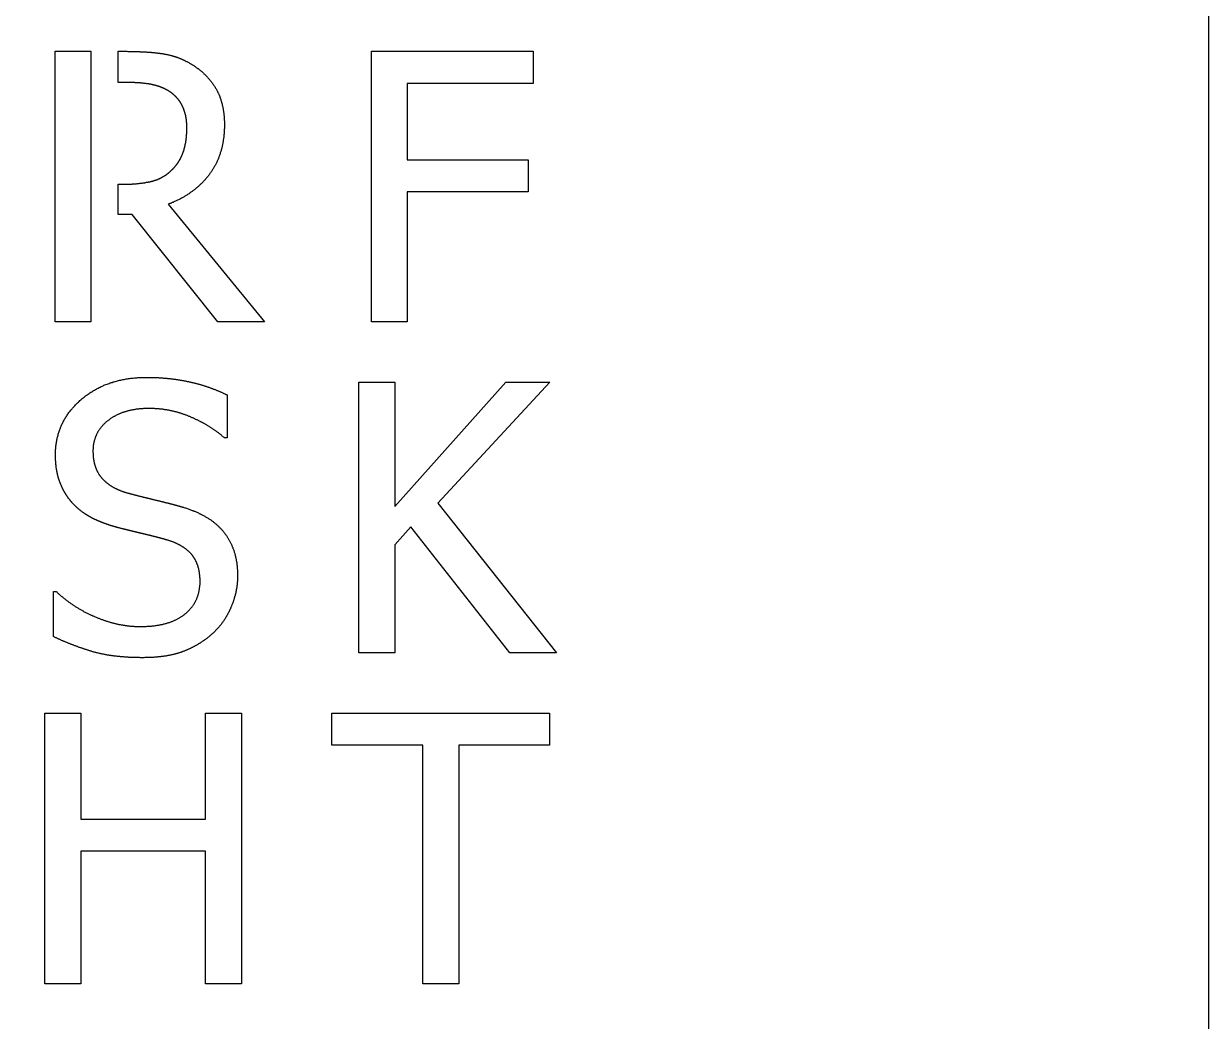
# Model space of a CAD drawing. Extents: x 63 to 563, y 268 to 768.
# Drawn here: x 431.6 to 562.8, y 407.1 to 517.7 of the extents above; entities that cross this region are included whole.
import ezdxf

# ---------------------------------------------------------------- set-up
doc = ezdxf.new("R2010")
doc.units = 0
doc.header["$LTSCALE"] = 2
doc.header["$MEASUREMENT"] = 0
doc.layers.get('0').update_dxf_attribs({"linetype": 'CONTINUOUS'})

msp = doc.modelspace()

# ---------------------------------------------------------------- linework, layer by layer
at = {"color": 1}
for points in [[(62.8, 767.92), (297.8, 767.92), (562.8, 767.92), (562.8, 517.92), (562.8, 267.92), (297.8, 267.92), (62.8, 267.92), (62.8, 517.92)], [(435.04, 514.59), (439.02, 514.59), (439.02, 484.59), (435.04, 484.59)], [(447.58, 497.64), (458.25, 484.59), (453.07, 484.59), (443.59, 496.52), (442.02, 496.52), (442.02, 499.85), (442.52, 499.85), (442.58, 499.85), (442.63, 499.85), (442.69, 499.85), (442.74, 499.85), (442.79, 499.86), (442.85, 499.86), (442.9, 499.86), (442.95, 499.86), (443.01, 499.86), (443.06, 499.86), (443.11, 499.86), (443.16, 499.86), (443.22, 499.87), (443.27, 499.87), (443.32, 499.87), (443.37, 499.87), (443.42, 499.88), (443.47, 499.88), (443.52, 499.88), (443.58, 499.88), (443.63, 499.89), (443.68, 499.89), (443.73, 499.89), (443.78, 499.9), (443.83, 499.9), (443.88, 499.9), (443.93, 499.91), (443.98, 499.91), (444.03, 499.92), (444.08, 499.92), (444.12, 499.93), (444.17, 499.93), (444.22, 499.94), (444.27, 499.94), (444.32, 499.95), (444.37, 499.95), (444.42, 499.96), (444.46, 499.96), (444.51, 499.97), (444.56, 499.97), (444.61, 499.98), (444.65, 499.99), (444.7, 499.99), (444.75, 500), (444.79, 500.01), (444.84, 500.01), (444.89, 500.02), (444.93, 500.03), (444.98, 500.03), (445.02, 500.04), (445.07, 500.05), (445.11, 500.06), (445.16, 500.07), (445.2, 500.07), (445.25, 500.08), (445.29, 500.09), (445.34, 500.1), (445.38, 500.11), (445.43, 500.12), (445.47, 500.12), (445.51, 500.13), (445.56, 500.14), (445.6, 500.15), (445.64, 500.16), (445.69, 500.17), (445.73, 500.18), (445.77, 500.19), (445.82, 500.2), (445.86, 500.21), (445.9, 500.23), (445.94, 500.24), (445.98, 500.25), (446.02, 500.26), (446.07, 500.28), (446.11, 500.29), (446.15, 500.3), (446.19, 500.32), (446.23, 500.33), (446.27, 500.34), (446.31, 500.36), (446.35, 500.37), (446.39, 500.39), (446.43, 500.4), (446.47, 500.42), (446.5, 500.44), (446.54, 500.45), (446.58, 500.47), (446.62, 500.49), (446.66, 500.51), (446.7, 500.52), (446.73, 500.54), (446.77, 500.56), (446.81, 500.58), (446.84, 500.6), (446.88, 500.62), (446.92, 500.64), (446.95, 500.66), (446.99, 500.68), (447.03, 500.7), (447.06, 500.72), (447.1, 500.74), (447.13, 500.76), (447.17, 500.78), (447.2, 500.81), (447.24, 500.83), (447.27, 500.85), (447.31, 500.88), (447.34, 500.9), (447.37, 500.92), (447.41, 500.95), (447.44, 500.97), (447.47, 501), (447.51, 501.02), (447.54, 501.05), (447.57, 501.07), (447.6, 501.1), (447.64, 501.13), (447.67, 501.15), (447.7, 501.18), (447.73, 501.21), (447.76, 501.24), (447.79, 501.26), (447.82, 501.29), (447.85, 501.32), (447.88, 501.35), (447.91, 501.38), (447.94, 501.41), (447.97, 501.44), (448, 501.46), (448.03, 501.49), (448.05, 501.51), (448.08, 501.54), (448.11, 501.57), (448.13, 501.6), (448.16, 501.62), (448.18, 501.65), (448.21, 501.68), (448.23, 501.71), (448.26, 501.73), (448.28, 501.76), (448.31, 501.79), (448.33, 501.82), (448.36, 501.85), (448.38, 501.88), (448.4, 501.91), (448.43, 501.93), (448.45, 501.96), (448.47, 501.99), (448.5, 502.02), (448.52, 502.05), (448.54, 502.08), (448.56, 502.11), (448.58, 502.14), (448.61, 502.17), (448.63, 502.2), (448.65, 502.24), (448.67, 502.27), (448.69, 502.3), (448.71, 502.33), (448.73, 502.36), (448.75, 502.39), (448.77, 502.42), (448.79, 502.46), (448.81, 502.49), (448.83, 502.52), (448.85, 502.55), (448.86, 502.59), (448.88, 502.62), (448.9, 502.65), (448.92, 502.68), (448.94, 502.72), (448.95, 502.75), (448.97, 502.79), (448.99, 502.82), (449, 502.85), (449.02, 502.89), (449.04, 502.92), (449.05, 502.96), (449.07, 502.99), (449.08, 503.03), (449.1, 503.06), (449.11, 503.1), (449.13, 503.13), (449.14, 503.17), (449.16, 503.2), (449.17, 503.24), (449.19, 503.28), (449.2, 503.31), (449.21, 503.35), (449.23, 503.38), (449.24, 503.42), (449.25, 503.46), (449.27, 503.5), (449.28, 503.53), (449.29, 503.57), (449.3, 503.61), (449.31, 503.65), (449.33, 503.68), (449.34, 503.72), (449.35, 503.76), (449.36, 503.8), (449.37, 503.84), (449.38, 503.88), (449.39, 503.92), (449.4, 503.96), (449.41, 504), (449.42, 504.04), (449.43, 504.08), (449.44, 504.12), (449.45, 504.16), (449.46, 504.2), (449.47, 504.24), (449.47, 504.28), (449.48, 504.32), (449.49, 504.36), (449.5, 504.4), (449.51, 504.44), (449.51, 504.49), (449.52, 504.53), (449.53, 504.57), (449.53, 504.61), (449.54, 504.66), (449.55, 504.7), (449.55, 504.74), (449.56, 504.79), (449.57, 504.83), (449.57, 504.87), (449.58, 504.92), (449.58, 504.96), (449.59, 505.01), (449.59, 505.05), (449.6, 505.09), (449.6, 505.14), (449.61, 505.18), (449.61, 505.23), (449.61, 505.27), (449.62, 505.32), (449.62, 505.37), (449.62, 505.41), (449.63, 505.46), (449.63, 505.5), (449.63, 505.55), (449.63, 505.6), (449.64, 505.65), (449.64, 505.69), (449.64, 505.74), (449.64, 505.79), (449.64, 505.84), (449.64, 505.88), (449.64, 505.93), (449.65, 505.98), (449.65, 506.03), (449.65, 506.08), (449.65, 506.13), (449.65, 506.17), (449.65, 506.21), (449.65, 506.25), (449.64, 506.29), (449.64, 506.33), (449.64, 506.37), (449.64, 506.41), (449.64, 506.45), (449.64, 506.49), (449.64, 506.53), (449.63, 506.57), (449.63, 506.61), (449.63, 506.65), (449.62, 506.69), (449.62, 506.73), (449.62, 506.77), (449.61, 506.81), (449.61, 506.85), (449.61, 506.88), (449.6, 506.92), (449.6, 506.96), (449.59, 507), (449.59, 507.04), (449.58, 507.07), (449.57, 507.11), (449.57, 507.15), (449.56, 507.19), (449.56, 507.22), (449.55, 507.26), (449.54, 507.3), (449.54, 507.34), (449.53, 507.37), (449.52, 507.41), (449.51, 507.44), (449.51, 507.48), (449.5, 507.52), (449.49, 507.55), (449.48, 507.59), (449.47, 507.62), (449.46, 507.66), (449.45, 507.69), (449.44, 507.73), (449.43, 507.76), (449.42, 507.8), (449.41, 507.83), (449.4, 507.87), (449.39, 507.9), (449.38, 507.94), (449.37, 507.97), (449.36, 508), (449.35, 508.04), (449.34, 508.07), (449.32, 508.11), (449.31, 508.14), (449.3, 508.17), (449.29, 508.2), (449.27, 508.24), (449.26, 508.27), (449.25, 508.3), (449.23, 508.34), (449.22, 508.37), (449.21, 508.4), (449.19, 508.43), (449.18, 508.46), (449.16, 508.49), (449.15, 508.53), (449.13, 508.56), (449.12, 508.59), (449.1, 508.62), (449.08, 508.65), (449.07, 508.68), (449.05, 508.71), (449.03, 508.74), (449.02, 508.77), (449, 508.8), (448.98, 508.83), (448.97, 508.86), (448.95, 508.89), (448.93, 508.92), (448.91, 508.95), (448.89, 508.98), (448.87, 509.01), (448.85, 509.03), (448.83, 509.06), (448.81, 509.09), (448.79, 509.12), (448.77, 509.15), (448.75, 509.17), (448.73, 509.2), (448.71, 509.23), (448.69, 509.26), (448.67, 509.28), (448.65, 509.31), (448.62, 509.34), (448.6, 509.36), (448.58, 509.39), (448.56, 509.41), (448.53, 509.44), (448.51, 509.47), (448.48, 509.49), (448.46, 509.52), (448.44, 509.54), (448.41, 509.57), (448.39, 509.59), (448.36, 509.62), (448.34, 509.64), (448.31, 509.66), (448.29, 509.69), (448.26, 509.71), (448.23, 509.74), (448.21, 509.76), (448.18, 509.78), (448.15, 509.81), (448.13, 509.83), (448.1, 509.85), (448.07, 509.87), (448.04, 509.9), (448.02, 509.92), (447.99, 509.94), (447.96, 509.96), (447.93, 509.99), (447.9, 510.01), (447.87, 510.03), (447.84, 510.05), (447.81, 510.07), (447.78, 510.09), (447.75, 510.11), (447.72, 510.13), (447.7, 510.15), (447.67, 510.16), (447.64, 510.18), (447.61, 510.2), (447.59, 510.22), (447.56, 510.23), (447.53, 510.25), (447.5, 510.26), (447.48, 510.28), (447.45, 510.3), (447.42, 510.31), (447.39, 510.33), (447.36, 510.34), (447.33, 510.36), (447.3, 510.37), (447.27, 510.39), (447.25, 510.4), (447.22, 510.42), (447.19, 510.43), (447.16, 510.45), (447.13, 510.46), (447.1, 510.47), (447.07, 510.49), (447.04, 510.5), (447.01, 510.52), (446.98, 510.53), (446.95, 510.54), (446.91, 510.56), (446.88, 510.57), (446.85, 510.58), (446.82, 510.59), (446.79, 510.61), (446.76, 510.62), (446.73, 510.63), (446.7, 510.64), (446.66, 510.65), (446.63, 510.66), (446.6, 510.68), (446.57, 510.69), (446.53, 510.7), (446.5, 510.71), (446.47, 510.72), (446.44, 510.73), (446.4, 510.74), (446.37, 510.75), (446.34, 510.76), (446.3, 510.77), (446.27, 510.78), (446.24, 510.79), (446.2, 510.8), (446.17, 510.81), (446.14, 510.82), (446.1, 510.83), (446.07, 510.84), (446.03, 510.84), (446, 510.85), (445.96, 510.86), (445.93, 510.87), (445.89, 510.88), (445.86, 510.88), (445.82, 510.89), (445.79, 510.9), (445.75, 510.91), (445.72, 510.91), (445.68, 510.92), (445.64, 510.93), (445.61, 510.93), (445.57, 510.94), (445.53, 510.95), (445.49, 510.95), (445.46, 510.96), (445.42, 510.97), (445.38, 510.97), (445.34, 510.98), (445.3, 510.98), (445.26, 510.99), (445.23, 511), (445.19, 511), (445.15, 511.01), (445.11, 511.01), (445.07, 511.02), (445.03, 511.02), (444.98, 511.03), (444.94, 511.03), (444.9, 511.04), (444.86, 511.04), (444.82, 511.05), (444.78, 511.05), (444.73, 511.06), (444.69, 511.06), (444.65, 511.06), (444.61, 511.07), (444.56, 511.07), (444.52, 511.08), (444.47, 511.08), (444.43, 511.08), (444.39, 511.09), (444.34, 511.09), (444.3, 511.09), (444.25, 511.1), (444.21, 511.1), (444.16, 511.1), (444.11, 511.1), (444.07, 511.11), (444.02, 511.11), (443.97, 511.11), (443.93, 511.11), (443.88, 511.12), (443.83, 511.12), (443.79, 511.12), (443.74, 511.12), (443.69, 511.12), (443.64, 511.12), (443.59, 511.13), (443.54, 511.13), (443.49, 511.13), (443.44, 511.13), (443.39, 511.13), (443.34, 511.13), (443.29, 511.13), (443.24, 511.13), (443.19, 511.13), (443.14, 511.13), (443.09, 511.13), (443.04, 511.13), (442.99, 511.13), (442.02, 511.13), (442.02, 514.59), (442.77, 514.59), (442.85, 514.59), (442.93, 514.59), (443.01, 514.59), (443.09, 514.58), (443.17, 514.58), (443.25, 514.58), (443.32, 514.58), (443.4, 514.58), (443.48, 514.58), (443.56, 514.58), (443.63, 514.58), (443.71, 514.58), (443.79, 514.57), (443.86, 514.57), (443.94, 514.57), (444.01, 514.57), (444.09, 514.57), (444.16, 514.56), (444.23, 514.56), (444.31, 514.56), (444.38, 514.56), (444.45, 514.55), (444.52, 514.55), (444.59, 514.55), (444.67, 514.54), (444.74, 514.54), (444.81, 514.54), (444.88, 514.53), (444.95, 514.53), (445.01, 514.52), (445.08, 514.52), (445.15, 514.52), (445.22, 514.51), (445.29, 514.51), (445.35, 514.5), (445.42, 514.5), (445.48, 514.49), (445.55, 514.49), (445.62, 514.48), (445.68, 514.48), (445.74, 514.47), (445.81, 514.46), (445.87, 514.46), (445.94, 514.45), (446, 514.45), (446.06, 514.44), (446.12, 514.43), (446.18, 514.43), (446.24, 514.42), (446.3, 514.41), (446.36, 514.41), (446.42, 514.4), (446.48, 514.39), (446.54, 514.38), (446.6, 514.38), (446.66, 514.37), (446.72, 514.36), (446.77, 514.35), (446.83, 514.34), (446.89, 514.34), (446.94, 514.33), (447, 514.32), (447.05, 514.31), (447.11, 514.3), (447.16, 514.29), (447.22, 514.28), (447.27, 514.27), (447.33, 514.26), (447.38, 514.25), (447.44, 514.24), (447.49, 514.23), (447.54, 514.22), (447.6, 514.21), (447.65, 514.19), (447.71, 514.18), (447.76, 514.17), (447.81, 514.15), (447.87, 514.14), (447.92, 514.13), (447.97, 514.11), (448.03, 514.1), (448.08, 514.08), (448.13, 514.06), (448.19, 514.05), (448.24, 514.03), (448.29, 514.02), (448.35, 514), (448.4, 513.98), (448.45, 513.96), (448.5, 513.94), (448.56, 513.93), (448.61, 513.91), (448.66, 513.89), (448.72, 513.87), (448.77, 513.85), (448.82, 513.83), (448.87, 513.81), (448.92, 513.78), (448.98, 513.76), (449.03, 513.74), (449.08, 513.72), (449.13, 513.69), (449.18, 513.67), (449.23, 513.65), (449.29, 513.62), (449.34, 513.6), (449.39, 513.58), (449.44, 513.55), (449.49, 513.53), (449.54, 513.5), (449.59, 513.47), (449.64, 513.45), (449.7, 513.42), (449.75, 513.39), (449.8, 513.37), (449.85, 513.34), (449.9, 513.31), (449.95, 513.28), (450, 513.25), (450.05, 513.22), (450.1, 513.19), (450.15, 513.16), (450.2, 513.13), (450.25, 513.1), (450.3, 513.07), (450.35, 513.04), (450.4, 513.01), (450.45, 512.97), (450.5, 512.94), (450.55, 512.91), (450.6, 512.87), (450.64, 512.84), (450.69, 512.81), (450.74, 512.77), (450.79, 512.74), (450.83, 512.7), (450.88, 512.67), (450.93, 512.63), (450.97, 512.6), (451.02, 512.56), (451.06, 512.53), (451.11, 512.49), (451.15, 512.45), (451.2, 512.42), (451.24, 512.38), (451.29, 512.34), (451.33, 512.31), (451.37, 512.27), (451.41, 512.23), (451.46, 512.19), (451.5, 512.15), (451.54, 512.11), (451.58, 512.07), (451.62, 512.03), (451.66, 511.99), (451.7, 511.95), (451.74, 511.91), (451.78, 511.87), (451.82, 511.83), (451.86, 511.79), (451.9, 511.75), (451.94, 511.71), (451.98, 511.66), (452.01, 511.62), (452.05, 511.58), (452.09, 511.54), (452.13, 511.49), (452.16, 511.45), (452.2, 511.41), (452.23, 511.36), (452.27, 511.32), (452.3, 511.27), (452.34, 511.23), (452.37, 511.18), (452.41, 511.14), (452.44, 511.09), (452.47, 511.04), (452.51, 511), (452.54, 510.95), (452.57, 510.9), (452.6, 510.86), (452.64, 510.81), (452.67, 510.76), (452.7, 510.71), (452.73, 510.66), (452.76, 510.62), (452.79, 510.57), (452.82, 510.52), (452.85, 510.47), (452.88, 510.42), (452.91, 510.37), (452.93, 510.32), (452.96, 510.27), (452.99, 510.21), (453.02, 510.16), (453.04, 510.11), (453.07, 510.06), (453.09, 510.01), (453.12, 509.95), (453.14, 509.9), (453.17, 509.84), (453.19, 509.79), (453.22, 509.74), (453.24, 509.68), (453.26, 509.63), (453.28, 509.57), (453.3, 509.51), (453.33, 509.46), (453.35, 509.4), (453.37, 509.34), (453.39, 509.28), (453.4, 509.23), (453.42, 509.17), (453.44, 509.11), (453.46, 509.05), (453.48, 508.99), (453.49, 508.93), (453.51, 508.87), (453.53, 508.81), (453.54, 508.75), (453.56, 508.69), (453.57, 508.62), (453.59, 508.56), (453.6, 508.5), (453.61, 508.44), (453.63, 508.37), (453.64, 508.31), (453.65, 508.24), (453.66, 508.18), (453.67, 508.11), (453.68, 508.05), (453.69, 507.98), (453.7, 507.92), (453.71, 507.85), (453.72, 507.78), (453.73, 507.72), (453.74, 507.65), (453.75, 507.58), (453.75, 507.51), (453.76, 507.44), (453.77, 507.38), (453.77, 507.31), (453.78, 507.24), (453.78, 507.17), (453.79, 507.09), (453.79, 507.02), (453.79, 506.95), (453.8, 506.88), (453.8, 506.81), (453.8, 506.74), (453.8, 506.66), (453.8, 506.59), (453.8, 506.52), (453.8, 506.44), (453.8, 506.34), (453.8, 506.24), (453.8, 506.13), (453.8, 506.03), (453.79, 505.93), (453.79, 505.83), (453.78, 505.73), (453.78, 505.63), (453.77, 505.53), (453.76, 505.43), (453.75, 505.34), (453.74, 505.24), (453.73, 505.14), (453.72, 505.05), (453.71, 504.95), (453.7, 504.86), (453.68, 504.76), (453.67, 504.67), (453.65, 504.57), (453.64, 504.48), (453.62, 504.39), (453.6, 504.29), (453.58, 504.2), (453.56, 504.11), (453.54, 504.02), (453.52, 503.93), (453.5, 503.84), (453.48, 503.75), (453.45, 503.66), (453.43, 503.58), (453.4, 503.49), (453.38, 503.4), (453.35, 503.32), (453.32, 503.23), (453.29, 503.15), (453.26, 503.06), (453.23, 502.98), (453.2, 502.89), (453.17, 502.81), (453.14, 502.73), (453.1, 502.64), (453.07, 502.56), (453.03, 502.48), (453, 502.4), (452.96, 502.32), (452.92, 502.24), (452.88, 502.16), (452.85, 502.08), (452.8, 502.01), (452.76, 501.93), (452.72, 501.85), (452.68, 501.78), (452.64, 501.7), (452.59, 501.62), (452.55, 501.55), (452.5, 501.48), (452.45, 501.4), (452.4, 501.33), (452.36, 501.26), (452.31, 501.18), (452.26, 501.11), (452.2, 501.04), (452.15, 500.97), (452.1, 500.9), (452.05, 500.83), (451.99, 500.76), (451.94, 500.69), (451.88, 500.63), (451.83, 500.56), (451.77, 500.49), (451.71, 500.43), (451.66, 500.36), (451.6, 500.3), (451.54, 500.23), (451.48, 500.17), (451.42, 500.1), (451.36, 500.04), (451.3, 499.98), (451.24, 499.92), (451.17, 499.86), (451.11, 499.8), (451.05, 499.74), (450.98, 499.68), (450.92, 499.62), (450.85, 499.56), (450.79, 499.5), (450.72, 499.45), (450.65, 499.39), (450.59, 499.33), (450.52, 499.28), (450.45, 499.23), (450.38, 499.17), (450.31, 499.12), (450.24, 499.06), (450.17, 499.01), (450.1, 498.96), (450.02, 498.91), (449.95, 498.86), (449.88, 498.81), (449.8, 498.76), (449.73, 498.71), (449.65, 498.66), (449.58, 498.61), (449.5, 498.57), (449.42, 498.52), (449.35, 498.47), (449.27, 498.43), (449.19, 498.38), (449.11, 498.34), (449.03, 498.3), (448.95, 498.25), (448.87, 498.21), (448.79, 498.17), (448.7, 498.13), (448.62, 498.09), (448.54, 498.05), (448.45, 498.01), (448.37, 497.97), (448.28, 497.93), (448.2, 497.89), (448.11, 497.85), (448.02, 497.82), (447.94, 497.78), (447.85, 497.74), (447.76, 497.71), (447.67, 497.68), (447.58, 497.64)], [(488.02, 511.04), (474.06, 511.04), (474.06, 502.58), (487.44, 502.58), (487.44, 499.03), (474.06, 499.03), (474.06, 484.59), (470.08, 484.59), (470.08, 514.59), (488.02, 514.59)], [(453.8, 471.74), (453.76, 471.79), (453.71, 471.83), (453.67, 471.87), (453.62, 471.91), (453.57, 471.95), (453.53, 471.99), (453.48, 472.03), (453.43, 472.07), (453.38, 472.11), (453.33, 472.15), (453.28, 472.19), (453.23, 472.23), (453.18, 472.27), (453.13, 472.31), (453.08, 472.35), (453.03, 472.38), (452.98, 472.42), (452.93, 472.46), (452.87, 472.5), (452.82, 472.54), (452.77, 472.58), (452.71, 472.61), (452.66, 472.65), (452.61, 472.69), (452.55, 472.72), (452.5, 472.76), (452.44, 472.8), (452.38, 472.84), (452.33, 472.87), (452.27, 472.91), (452.21, 472.94), (452.15, 472.98), (452.1, 473.02), (452.04, 473.05), (451.98, 473.09), (451.92, 473.12), (451.86, 473.16), (451.8, 473.19), (451.74, 473.23), (451.68, 473.26), (451.62, 473.3), (451.56, 473.33), (451.49, 473.37), (451.43, 473.4), (451.37, 473.43), (451.31, 473.47), (451.24, 473.5), (451.18, 473.53), (451.11, 473.57), (451.05, 473.6), (450.98, 473.63), (450.92, 473.67), (450.85, 473.7), (450.78, 473.73), (450.72, 473.76), (450.65, 473.79), (450.58, 473.83), (450.51, 473.86), (450.45, 473.89), (450.38, 473.92), (450.31, 473.95), (450.24, 473.98), (450.17, 474.01), (450.1, 474.04), (450.03, 474.07), (449.96, 474.1), (449.89, 474.13), (449.82, 474.16), (449.74, 474.19), (449.67, 474.22), (449.6, 474.25), (449.53, 474.27), (449.46, 474.3), (449.39, 474.32), (449.32, 474.35), (449.24, 474.37), (449.17, 474.4), (449.1, 474.42), (449.03, 474.45), (448.96, 474.47), (448.88, 474.49), (448.81, 474.51), (448.74, 474.53), (448.67, 474.56), (448.59, 474.58), (448.52, 474.6), (448.45, 474.62), (448.37, 474.63), (448.3, 474.65), (448.23, 474.67), (448.16, 474.69), (448.08, 474.71), (448.01, 474.72), (447.93, 474.74), (447.86, 474.75), (447.79, 474.77), (447.71, 474.78), (447.64, 474.8), (447.56, 474.81), (447.49, 474.83), (447.42, 474.84), (447.34, 474.85), (447.27, 474.86), (447.19, 474.87), (447.12, 474.88), (447.04, 474.9), (446.97, 474.91), (446.89, 474.91), (446.82, 474.92), (446.74, 474.93), (446.66, 474.94), (446.59, 474.95), (446.51, 474.95), (446.44, 474.96), (446.36, 474.97), (446.29, 474.97), (446.21, 474.98), (446.13, 474.98), (446.06, 474.99), (445.98, 474.99), (445.9, 474.99), (445.83, 475), (445.75, 475), (445.67, 475), (445.6, 475), (445.52, 475), (445.44, 475), (445.35, 475), (445.27, 475), (445.18, 475), (445.1, 475), (445.01, 474.99), (444.93, 474.99), (444.84, 474.99), (444.76, 474.98), (444.68, 474.98), (444.59, 474.97), (444.51, 474.96), (444.43, 474.96), (444.35, 474.95), (444.27, 474.94), (444.19, 474.93), (444.11, 474.92), (444.03, 474.91), (443.96, 474.9), (443.88, 474.89), (443.8, 474.87), (443.72, 474.86), (443.65, 474.85), (443.57, 474.83), (443.5, 474.82), (443.42, 474.8), (443.35, 474.78), (443.28, 474.77), (443.2, 474.75), (443.13, 474.73), (443.06, 474.71), (442.99, 474.69), (442.92, 474.67), (442.85, 474.65), (442.78, 474.63), (442.71, 474.61), (442.64, 474.58), (442.57, 474.56), (442.5, 474.54), (442.44, 474.51), (442.37, 474.49), (442.3, 474.46), (442.24, 474.43), (442.17, 474.41), (442.11, 474.38), (442.04, 474.35), (441.98, 474.32), (441.92, 474.29), (441.86, 474.26), (441.79, 474.23), (441.73, 474.2), (441.67, 474.16), (441.61, 474.13), (441.55, 474.1), (441.49, 474.06), (441.43, 474.03), (441.38, 473.99), (441.32, 473.95), (441.26, 473.92), (441.2, 473.88), (441.15, 473.84), (441.09, 473.8), (441.04, 473.76), (440.98, 473.72), (440.93, 473.68), (440.88, 473.64), (440.82, 473.6), (440.77, 473.56), (440.72, 473.51), (440.67, 473.47), (440.62, 473.43), (440.57, 473.38), (440.53, 473.34), (440.48, 473.29), (440.44, 473.25), (440.39, 473.2), (440.35, 473.16), (440.3, 473.11), (440.26, 473.06), (440.22, 473.02), (440.18, 472.97), (440.14, 472.92), (440.1, 472.87), (440.06, 472.83), (440.03, 472.78), (439.99, 472.73), (439.96, 472.68), (439.92, 472.63), (439.89, 472.58), (439.86, 472.53), (439.82, 472.47), (439.79, 472.42), (439.76, 472.37), (439.73, 472.32), (439.7, 472.26), (439.68, 472.21), (439.65, 472.16), (439.62, 472.1), (439.6, 472.05), (439.58, 471.99), (439.55, 471.94), (439.53, 471.88), (439.51, 471.82), (439.49, 471.77), (439.47, 471.71), (439.45, 471.65), (439.43, 471.6), (439.41, 471.54), (439.4, 471.48), (439.38, 471.42), (439.36, 471.36), (439.35, 471.3), (439.34, 471.24), (439.33, 471.18), (439.31, 471.12), (439.3, 471.06), (439.29, 470.99), (439.28, 470.93), (439.28, 470.87), (439.27, 470.81), (439.26, 470.74), (439.26, 470.68), (439.25, 470.61), (439.25, 470.55), (439.25, 470.48), (439.24, 470.42), (439.24, 470.35), (439.24, 470.29), (439.24, 470.23), (439.24, 470.17), (439.24, 470.11), (439.25, 470.05), (439.25, 469.99), (439.25, 469.93), (439.25, 469.88), (439.26, 469.82), (439.26, 469.76), (439.27, 469.71), (439.27, 469.65), (439.28, 469.6), (439.28, 469.54), (439.29, 469.49), (439.3, 469.43), (439.31, 469.38), (439.31, 469.32), (439.32, 469.27), (439.33, 469.22), (439.34, 469.17), (439.35, 469.11), (439.36, 469.06), (439.37, 469.01), (439.39, 468.96), (439.4, 468.91), (439.41, 468.86), (439.42, 468.81), (439.44, 468.76), (439.45, 468.71), (439.47, 468.66), (439.48, 468.62), (439.5, 468.57), (439.51, 468.52), (439.53, 468.47), (439.55, 468.43), (439.57, 468.38), (439.58, 468.34), (439.6, 468.29), (439.62, 468.24), (439.64, 468.2), (439.66, 468.16), (439.68, 468.11), (439.7, 468.07), (439.73, 468.03), (439.75, 467.98), (439.77, 467.94), (439.79, 467.9), (439.82, 467.86), (439.84, 467.81), (439.87, 467.77), (439.89, 467.73), (439.92, 467.69), (439.94, 467.65), (439.97, 467.61), (440, 467.57), (440.03, 467.54), (440.05, 467.5), (440.08, 467.46), (440.11, 467.42), (440.14, 467.39), (440.17, 467.35), (440.2, 467.31), (440.24, 467.28), (440.27, 467.24), (440.3, 467.21), (440.33, 467.17), (440.36, 467.14), (440.4, 467.1), (440.43, 467.07), (440.47, 467.03), (440.5, 467), (440.54, 466.97), (440.57, 466.93), (440.61, 466.9), (440.65, 466.87), (440.68, 466.84), (440.72, 466.81), (440.76, 466.77), (440.8, 466.74), (440.84, 466.71), (440.87, 466.68), (440.91, 466.65), (440.95, 466.62), (440.99, 466.59), (441.04, 466.56), (441.08, 466.54), (441.12, 466.51), (441.16, 466.48), (441.2, 466.45), (441.25, 466.42), (441.29, 466.4), (441.34, 466.37), (441.38, 466.34), (441.42, 466.32), (441.47, 466.29), (441.52, 466.26), (441.56, 466.24), (441.61, 466.21), (441.66, 466.19), (441.7, 466.16), (441.75, 466.14), (441.8, 466.12), (441.85, 466.09), (441.9, 466.07), (441.95, 466.05), (442, 466.02), (442.05, 466), (442.1, 465.98), (442.15, 465.96), (442.2, 465.94), (442.26, 465.91), (442.31, 465.89), (442.36, 465.87), (442.42, 465.85), (442.47, 465.83), (442.53, 465.81), (442.58, 465.79), (442.64, 465.77), (442.69, 465.76), (442.75, 465.74), (442.81, 465.72), (442.86, 465.7), (442.92, 465.68), (442.98, 465.67), (443.04, 465.65), (443.1, 465.63), (443.16, 465.62), (443.2, 465.61), (443.24, 465.6), (443.28, 465.59), (443.32, 465.57), (443.36, 465.56), (443.4, 465.55), (443.44, 465.54), (443.48, 465.53), (443.53, 465.52), (443.57, 465.51), (443.61, 465.5), (443.65, 465.49), (443.7, 465.47), (443.74, 465.46), (443.79, 465.45), (443.83, 465.44), (443.87, 465.43), (443.92, 465.42), (443.96, 465.41), (444.01, 465.39), (444.05, 465.38), (444.1, 465.37), (444.15, 465.36), (444.19, 465.35), (444.24, 465.33), (444.29, 465.32), (444.33, 465.31), (444.38, 465.3), (444.43, 465.29), (444.48, 465.27), (444.53, 465.26), (444.58, 465.25), (444.62, 465.24), (444.67, 465.23), (444.72, 465.21), (444.77, 465.2), (444.82, 465.19), (444.87, 465.18), (444.92, 465.16), (444.98, 465.15), (445.03, 465.14), (445.08, 465.12), (445.13, 465.11), (445.18, 465.1), (445.23, 465.09), (445.29, 465.07), (445.34, 465.06), (445.39, 465.05), (445.45, 465.03), (445.5, 465.02), (445.56, 465.01), (445.61, 464.99), (445.66, 464.98), (445.72, 464.97), (445.77, 464.96), (445.83, 464.94), (445.89, 464.93), (445.94, 464.91), (446, 464.9), (446.06, 464.89), (446.11, 464.87), (446.17, 464.86), (446.23, 464.85), (446.28, 464.83), (446.34, 464.82), (446.4, 464.81), (446.46, 464.79), (446.51, 464.78), (446.57, 464.76), (446.62, 464.75), (446.68, 464.74), (446.74, 464.72), (446.79, 464.71), (446.85, 464.7), (446.9, 464.68), (446.95, 464.67), (447.01, 464.66), (447.06, 464.64), (447.11, 464.63), (447.17, 464.62), (447.22, 464.6), (447.27, 464.59), (447.32, 464.58), (447.38, 464.56), (447.43, 464.55), (447.48, 464.54), (447.53, 464.53), (447.58, 464.51), (447.63, 464.5), (447.68, 464.49), (447.73, 464.47), (447.78, 464.46), (447.83, 464.45), (447.88, 464.44), (447.92, 464.42), (447.97, 464.41), (448.02, 464.4), (448.07, 464.39), (448.11, 464.37), (448.16, 464.36), (448.21, 464.35), (448.25, 464.34), (448.3, 464.32), (448.34, 464.31), (448.39, 464.3), (448.43, 464.29), (448.48, 464.27), (448.52, 464.26), (448.57, 464.25), (448.61, 464.24), (448.65, 464.23), (448.7, 464.21), (448.74, 464.2), (448.78, 464.19), (448.83, 464.18), (448.87, 464.17), (448.91, 464.15), (448.95, 464.14), (448.99, 464.13), (449.03, 464.12), (449.07, 464.11), (449.11, 464.1), (449.15, 464.08), (449.19, 464.07), (449.23, 464.06), (449.27, 464.05), (449.31, 464.04), (449.4, 464.01), (449.5, 463.98), (449.59, 463.95), (449.69, 463.91), (449.78, 463.88), (449.88, 463.85), (449.97, 463.82), (450.06, 463.78), (450.15, 463.75), (450.24, 463.71), (450.33, 463.68), (450.41, 463.64), (450.5, 463.61), (450.59, 463.57), (450.67, 463.54), (450.76, 463.5), (450.84, 463.46), (450.92, 463.42), (451.01, 463.38), (451.09, 463.34), (451.17, 463.31), (451.25, 463.27), (451.33, 463.22), (451.4, 463.18), (451.48, 463.14), (451.56, 463.1), (451.63, 463.06), (451.71, 463.01), (451.78, 462.97), (451.86, 462.93), (451.93, 462.88), (452, 462.84), (452.07, 462.79), (452.14, 462.75), (452.21, 462.7), (452.28, 462.65), (452.34, 462.61), (452.41, 462.56), (452.48, 462.51), (452.54, 462.46), (452.6, 462.41), (452.67, 462.36), (452.73, 462.31), (452.79, 462.26), (452.85, 462.21), (452.91, 462.16), (452.97, 462.11), (453.03, 462.06), (453.09, 462), (453.14, 461.95), (453.2, 461.89), (453.25, 461.84), (453.31, 461.79), (453.36, 461.73), (453.42, 461.67), (453.47, 461.62), (453.52, 461.56), (453.57, 461.5), (453.62, 461.45), (453.67, 461.39), (453.71, 461.33), (453.76, 461.27), (453.81, 461.21), (453.85, 461.15), (453.9, 461.09), (453.94, 461.03), (453.98, 460.97), (454.02, 460.91), (454.07, 460.84), (454.11, 460.78), (454.15, 460.72), (454.19, 460.65), (454.23, 460.59), (454.26, 460.53), (454.3, 460.46), (454.34, 460.4), (454.37, 460.33), (454.41, 460.26), (454.44, 460.2), (454.48, 460.13), (454.51, 460.06), (454.54, 459.99), (454.57, 459.93), (454.61, 459.86), (454.64, 459.79), (454.67, 459.72), (454.69, 459.65), (454.72, 459.58), (454.75, 459.5), (454.78, 459.43), (454.8, 459.36), (454.83, 459.29), (454.85, 459.22), (454.88, 459.14), (454.9, 459.07), (454.92, 458.99), (454.94, 458.92), (454.96, 458.85), (454.98, 458.77), (455, 458.69), (455.02, 458.62), (455.04, 458.54), (455.06, 458.46), (455.07, 458.39), (455.09, 458.31), (455.11, 458.23), (455.12, 458.15), (455.13, 458.07), (455.15, 457.99), (455.16, 457.91), (455.17, 457.83), (455.18, 457.75), (455.19, 457.67), (455.2, 457.58), (455.21, 457.5), (455.22, 457.42), (455.23, 457.34), (455.23, 457.25), (455.24, 457.17), (455.25, 457.08), (455.25, 457), (455.25, 456.91), (455.26, 456.83), (455.26, 456.74), (455.26, 456.65), (455.26, 456.56), (455.26, 456.48), (455.26, 456.42), (455.26, 456.36), (455.26, 456.31), (455.26, 456.25), (455.26, 456.2), (455.26, 456.14), (455.25, 456.09), (455.25, 456.03), (455.25, 455.97), (455.25, 455.92), (455.24, 455.86), (455.24, 455.81), (455.23, 455.75), (455.23, 455.7), (455.22, 455.64), (455.22, 455.59), (455.21, 455.53), (455.21, 455.48), (455.2, 455.42), (455.19, 455.37), (455.18, 455.31), (455.18, 455.26), (455.17, 455.2), (455.16, 455.15), (455.15, 455.09), (455.14, 455.04), (455.13, 454.98), (455.12, 454.93), (455.11, 454.87), (455.1, 454.82), (455.09, 454.76), (455.08, 454.71), (455.07, 454.65), (455.06, 454.6), (455.05, 454.54), (455.03, 454.49), (455.02, 454.43), (455.01, 454.38), (454.99, 454.32), (454.98, 454.27), (454.96, 454.22), (454.95, 454.16), (454.93, 454.11), (454.92, 454.05), (454.9, 454), (454.89, 453.94), (454.87, 453.89), (454.85, 453.84), (454.84, 453.78), (454.82, 453.73), (454.8, 453.67), (454.78, 453.62), (454.76, 453.56), (454.74, 453.51), (454.72, 453.46), (454.71, 453.4), (454.69, 453.35), (454.66, 453.3), (454.64, 453.24), (454.62, 453.19), (454.6, 453.13), (454.58, 453.08), (454.56, 453.03), (454.53, 452.97), (454.51, 452.92), (454.49, 452.87), (454.47, 452.81), (454.44, 452.76), (454.42, 452.71), (454.39, 452.66), (454.37, 452.61), (454.34, 452.55), (454.32, 452.5), (454.29, 452.45), (454.27, 452.4), (454.24, 452.35), (454.22, 452.3), (454.19, 452.25), (454.16, 452.2), (454.13, 452.15), (454.11, 452.1), (454.08, 452.05), (454.05, 452), (454.02, 451.95), (453.99, 451.91), (453.97, 451.86), (453.94, 451.81), (453.91, 451.76), (453.88, 451.72), (453.85, 451.67), (453.82, 451.62), (453.79, 451.58), (453.76, 451.53), (453.73, 451.48), (453.69, 451.44), (453.66, 451.39), (453.63, 451.35), (453.6, 451.3), (453.57, 451.26), (453.53, 451.21), (453.5, 451.17), (453.47, 451.12), (453.43, 451.08), (453.4, 451.04), (453.36, 450.99), (453.33, 450.95), (453.3, 450.91), (453.26, 450.87), (453.22, 450.82), (453.19, 450.78), (453.15, 450.74), (453.12, 450.7), (453.08, 450.66), (453.04, 450.62), (453.01, 450.58), (452.97, 450.54), (452.93, 450.49), (452.89, 450.45), (452.86, 450.42), (452.82, 450.38), (452.78, 450.34), (452.74, 450.3), (452.7, 450.26), (452.66, 450.22), (452.62, 450.18), (452.58, 450.14), (452.54, 450.11), (452.49, 450.07), (452.45, 450.02), (452.4, 449.98), (452.36, 449.94), (452.31, 449.9), (452.27, 449.86), (452.22, 449.82), (452.17, 449.79), (452.13, 449.75), (452.08, 449.71), (452.03, 449.67), (451.98, 449.63), (451.94, 449.59), (451.89, 449.56), (451.84, 449.52), (451.79, 449.48), (451.74, 449.45), (451.7, 449.41), (451.65, 449.38), (451.6, 449.34), (451.55, 449.31), (451.5, 449.27), (451.45, 449.24), (451.4, 449.2), (451.35, 449.17), (451.3, 449.13), (451.25, 449.1), (451.2, 449.07), (451.15, 449.03), (451.1, 449), (451.05, 448.97), (451, 448.94), (450.94, 448.91), (450.89, 448.88), (450.84, 448.84), (450.79, 448.81), (450.74, 448.78), (450.68, 448.75), (450.63, 448.72), (450.58, 448.69), (450.53, 448.67), (450.47, 448.64), (450.42, 448.61), (450.37, 448.58), (450.31, 448.55), (450.26, 448.52), (450.2, 448.5), (450.15, 448.47), (450.09, 448.44), (450.04, 448.42), (449.99, 448.39), (449.93, 448.36), (449.87, 448.34), (449.82, 448.31), (449.76, 448.29), (449.71, 448.26), (449.65, 448.24), (449.6, 448.22), (449.54, 448.19), (449.48, 448.17), (449.43, 448.15), (449.37, 448.12), (449.31, 448.1), (449.25, 448.08), (449.2, 448.06), (449.14, 448.03), (449.08, 448.01), (449.02, 447.99), (448.96, 447.97), (448.9, 447.95), (448.84, 447.93), (448.78, 447.91), (448.72, 447.89), (448.65, 447.88), (448.59, 447.86), (448.53, 447.84), (448.47, 447.82), (448.4, 447.8), (448.34, 447.79), (448.27, 447.77), (448.21, 447.75), (448.14, 447.74), (448.08, 447.72), (448.01, 447.71), (447.94, 447.69), (447.87, 447.68), (447.81, 447.66), (447.74, 447.65), (447.67, 447.64), (447.6, 447.62), (447.53, 447.61), (447.46, 447.6), (447.39, 447.59), (447.32, 447.57), (447.25, 447.56), (447.17, 447.55), (447.1, 447.54), (447.03, 447.53), (446.96, 447.52), (446.88, 447.51), (446.81, 447.5), (446.73, 447.49), (446.66, 447.48), (446.58, 447.48), (446.5, 447.47), (446.43, 447.46), (446.35, 447.45), (446.27, 447.45), (446.2, 447.44), (446.12, 447.43), (446.04, 447.43), (445.96, 447.42), (445.88, 447.42), (445.8, 447.41), (445.72, 447.41), (445.64, 447.41), (445.55, 447.4), (445.47, 447.4), (445.39, 447.4), (445.31, 447.39), (445.22, 447.39), (445.14, 447.39), (445.05, 447.39), (444.97, 447.39), (444.88, 447.38), (444.8, 447.38), (444.71, 447.38), (444.61, 447.38), (444.51, 447.38), (444.41, 447.39), (444.31, 447.39), (444.2, 447.39), (444.1, 447.39), (444.01, 447.39), (443.91, 447.4), (443.81, 447.4), (443.71, 447.4), (443.61, 447.4), (443.52, 447.41), (443.42, 447.41), (443.32, 447.42), (443.23, 447.42), (443.13, 447.43), (443.04, 447.43), (442.94, 447.44), (442.85, 447.45), (442.76, 447.45), (442.66, 447.46), (442.57, 447.47), (442.48, 447.47), (442.39, 447.48), (442.3, 447.49), (442.21, 447.5), (442.12, 447.51), (442.03, 447.52), (441.94, 447.53), (441.85, 447.54), (441.76, 447.55), (441.68, 447.56), (441.59, 447.57), (441.5, 447.58), (441.42, 447.59), (441.33, 447.6), (441.25, 447.62), (441.16, 447.63), (441.08, 447.64), (440.99, 447.65), (440.91, 447.67), (440.83, 447.68), (440.75, 447.7), (440.66, 447.71), (440.58, 447.73), (440.5, 447.74), (440.42, 447.76), (440.34, 447.77), (440.26, 447.79), (440.18, 447.81), (440.11, 447.82), (440.03, 447.84), (439.95, 447.86), (439.87, 447.88), (439.8, 447.89), (439.72, 447.91), (439.65, 447.93), (439.57, 447.95), (439.5, 447.97), (439.42, 447.99), (439.35, 448.01), (439.28, 448.03), (439.21, 448.05), (439.13, 448.08), (439.06, 448.1), (438.99, 448.12), (438.92, 448.14), (438.85, 448.16), (438.78, 448.19), (438.7, 448.21), (438.63, 448.23), (438.56, 448.25), (438.49, 448.28), (438.42, 448.3), (438.35, 448.32), (438.28, 448.34), (438.21, 448.37), (438.14, 448.39), (438.07, 448.41), (438, 448.44), (437.93, 448.46), (437.86, 448.49), (437.79, 448.51), (437.72, 448.53), (437.65, 448.56), (437.58, 448.58), (437.51, 448.61), (437.45, 448.63), (437.38, 448.66), (437.31, 448.68), (437.24, 448.71), (437.17, 448.73), (437.1, 448.76), (437.04, 448.79), (436.97, 448.81), (436.9, 448.84), (436.83, 448.86), (436.76, 448.89), (436.7, 448.92), (436.63, 448.94), (436.56, 448.97), (436.5, 449), (436.43, 449.02), (436.36, 449.05), (436.3, 449.08), (436.23, 449.11), (436.16, 449.13), (436.1, 449.16), (436.03, 449.19), (435.97, 449.22), (435.9, 449.25), (435.83, 449.27), (435.77, 449.3), (435.7, 449.33), (435.64, 449.36), (435.57, 449.39), (435.51, 449.42), (435.44, 449.45), (435.38, 449.48), (435.31, 449.51), (435.25, 449.54), (435.19, 449.57), (435.12, 449.6), (435.06, 449.63), (434.99, 449.66), (434.93, 449.69), (434.87, 449.72), (434.87, 454.73), (435.16, 454.73), (435.22, 454.67), (435.28, 454.61), (435.34, 454.55), (435.41, 454.5), (435.47, 454.44), (435.53, 454.38), (435.6, 454.33), (435.66, 454.27), (435.73, 454.22), (435.79, 454.16), (435.86, 454.11), (435.92, 454.06), (435.99, 454), (436.05, 453.95), (436.12, 453.9), (436.18, 453.85), (436.25, 453.8), (436.32, 453.75), (436.38, 453.69), (436.45, 453.64), (436.52, 453.59), (436.58, 453.55), (436.65, 453.5), (436.72, 453.45), (436.79, 453.4), (436.86, 453.35), (436.93, 453.3), (437, 453.26), (437.07, 453.21), (437.13, 453.16), (437.2, 453.12), (437.28, 453.07), (437.35, 453.03), (437.42, 452.98), (437.49, 452.94), (437.56, 452.9), (437.63, 452.85), (437.7, 452.81), (437.77, 452.77), (437.85, 452.73), (437.92, 452.68), (437.99, 452.64), (438.06, 452.6), (438.14, 452.56), (438.21, 452.52), (438.28, 452.48), (438.36, 452.44), (438.43, 452.41), (438.51, 452.37), (438.58, 452.33), (438.66, 452.29), (438.73, 452.25), (438.81, 452.22), (438.88, 452.18), (438.96, 452.15), (439.04, 452.11), (439.11, 452.08), (439.19, 452.04), (439.27, 452.01), (439.35, 451.97), (439.42, 451.94), (439.5, 451.91), (439.58, 451.87), (439.66, 451.84), (439.74, 451.81), (439.81, 451.78), (439.89, 451.75), (439.97, 451.72), (440.05, 451.69), (440.13, 451.66), (440.2, 451.63), (440.28, 451.6), (440.36, 451.57), (440.44, 451.55), (440.52, 451.52), (440.59, 451.5), (440.67, 451.47), (440.75, 451.44), (440.82, 451.42), (440.9, 451.4), (440.98, 451.37), (441.06, 451.35), (441.13, 451.33), (441.21, 451.3), (441.29, 451.28), (441.36, 451.26), (441.44, 451.24), (441.51, 451.22), (441.59, 451.2), (441.67, 451.18), (441.74, 451.16), (441.82, 451.15), (441.89, 451.13), (441.97, 451.11), (442.05, 451.1), (442.12, 451.08), (442.2, 451.06), (442.27, 451.05), (442.35, 451.03), (442.42, 451.02), (442.5, 451.01), (442.57, 450.99), (442.65, 450.98), (442.72, 450.97), (442.8, 450.96), (442.87, 450.95), (442.95, 450.94), (443.02, 450.93), (443.1, 450.92), (443.17, 450.91), (443.24, 450.9), (443.32, 450.89), (443.39, 450.89), (443.47, 450.88), (443.54, 450.87), (443.61, 450.87), (443.69, 450.86), (443.76, 450.86), (443.84, 450.85), (443.91, 450.85), (443.98, 450.85), (444.06, 450.84), (444.13, 450.84), (444.2, 450.84), (444.27, 450.84), (444.35, 450.84), (444.42, 450.84), (444.52, 450.84), (444.63, 450.84), (444.73, 450.84), (444.83, 450.84), (444.93, 450.84), (445.03, 450.85), (445.13, 450.85), (445.23, 450.86), (445.32, 450.86), (445.42, 450.87), (445.52, 450.88), (445.61, 450.89), (445.71, 450.89), (445.8, 450.9), (445.89, 450.91), (445.98, 450.92), (446.07, 450.93), (446.16, 450.95), (446.25, 450.96), (446.34, 450.97), (446.43, 450.99), (446.52, 451), (446.6, 451.02), (446.69, 451.03), (446.77, 451.05), (446.86, 451.07), (446.94, 451.08), (447.02, 451.1), (447.1, 451.12), (447.18, 451.14), (447.26, 451.16), (447.34, 451.19), (447.42, 451.21), (447.5, 451.23), (447.57, 451.25), (447.65, 451.28), (447.72, 451.3), (447.8, 451.33), (447.87, 451.35), (447.94, 451.38), (448.02, 451.41), (448.09, 451.44), (448.16, 451.47), (448.23, 451.5), (448.29, 451.53), (448.36, 451.56), (448.43, 451.59), (448.49, 451.62), (448.56, 451.65), (448.62, 451.69), (448.69, 451.72), (448.75, 451.76), (448.81, 451.79), (448.87, 451.83), (448.93, 451.87), (448.99, 451.9), (449.05, 451.94), (449.11, 451.98), (449.17, 452.02), (449.22, 452.06), (449.28, 452.1), (449.34, 452.15), (449.39, 452.19), (449.44, 452.23), (449.5, 452.28), (449.55, 452.32), (449.6, 452.36), (449.65, 452.41), (449.7, 452.45), (449.74, 452.5), (449.79, 452.55), (449.84, 452.59), (449.88, 452.64), (449.93, 452.69), (449.97, 452.74), (450.02, 452.79), (450.06, 452.83), (450.1, 452.88), (450.14, 452.93), (450.18, 452.98), (450.22, 453.03), (450.26, 453.09), (450.29, 453.14), (450.33, 453.19), (450.37, 453.24), (450.4, 453.29), (450.44, 453.35), (450.47, 453.4), (450.5, 453.46), (450.53, 453.51), (450.56, 453.57), (450.59, 453.62), (450.62, 453.68), (450.65, 453.73), (450.68, 453.79), (450.7, 453.85), (450.73, 453.91), (450.75, 453.96), (450.78, 454.02), (450.8, 454.08), (450.82, 454.14), (450.84, 454.2), (450.86, 454.26), (450.88, 454.32), (450.9, 454.38), (450.92, 454.45), (450.94, 454.51), (450.95, 454.57), (450.97, 454.63), (450.98, 454.7), (451, 454.76), (451.01, 454.83), (451.02, 454.89), (451.03, 454.96), (451.05, 455.02), (451.06, 455.09), (451.06, 455.15), (451.07, 455.22), (451.08, 455.29), (451.09, 455.36), (451.09, 455.43), (451.1, 455.49), (451.1, 455.56), (451.1, 455.63), (451.1, 455.7), (451.11, 455.77), (451.11, 455.84), (451.11, 455.9), (451.1, 455.96), (451.1, 456.01), (451.1, 456.07), (451.1, 456.12), (451.1, 456.18), (451.09, 456.23), (451.09, 456.29), (451.09, 456.34), (451.08, 456.39), (451.08, 456.45), (451.07, 456.5), (451.07, 456.55), (451.06, 456.6), (451.06, 456.66), (451.05, 456.71), (451.04, 456.76), (451.03, 456.81), (451.03, 456.86), (451.02, 456.91), (451.01, 456.96), (451, 457.01), (450.99, 457.06), (450.98, 457.11), (450.97, 457.16), (450.96, 457.2), (450.95, 457.25), (450.93, 457.3), (450.92, 457.35), (450.91, 457.39), (450.89, 457.44), (450.88, 457.48), (450.87, 457.53), (450.85, 457.58), (450.84, 457.62), (450.82, 457.67), (450.8, 457.71), (450.79, 457.75), (450.77, 457.8), (450.75, 457.84), (450.74, 457.88), (450.72, 457.93), (450.7, 457.97), (450.68, 458.01), (450.66, 458.05), (450.64, 458.09), (450.62, 458.13), (450.6, 458.18), (450.58, 458.22), (450.56, 458.26), (450.53, 458.3), (450.51, 458.33), (450.49, 458.37), (450.46, 458.41), (450.44, 458.45), (450.42, 458.49), (450.39, 458.53), (450.37, 458.56), (450.34, 458.6), (450.31, 458.64), (450.29, 458.67), (450.26, 458.71), (450.23, 458.74), (450.2, 458.78), (450.18, 458.81), (450.15, 458.85), (450.12, 458.88), (450.09, 458.92), (450.06, 458.95), (450.03, 458.98), (449.99, 459.02), (449.96, 459.05), (449.93, 459.08), (449.9, 459.12), (449.86, 459.15), (449.83, 459.18), (449.79, 459.21), (449.76, 459.24), (449.72, 459.27), (449.69, 459.31), (449.65, 459.34), (449.61, 459.37), (449.58, 459.4), (449.54, 459.43), (449.5, 459.46), (449.46, 459.48), (449.42, 459.51), (449.38, 459.54), (449.34, 459.57), (449.3, 459.6), (449.26, 459.63), (449.21, 459.65), (449.17, 459.68), (449.13, 459.71), (449.08, 459.73), (449.04, 459.76), (448.99, 459.79), (448.95, 459.81), (448.9, 459.84), (448.86, 459.86), (448.81, 459.89), (448.76, 459.91), (448.71, 459.94), (448.67, 459.96), (448.62, 459.98), (448.57, 460.01), (448.52, 460.03), (448.47, 460.05), (448.42, 460.08), (448.36, 460.1), (448.31, 460.12), (448.26, 460.14), (448.21, 460.17), (448.15, 460.19), (448.1, 460.21), (448.04, 460.23), (447.99, 460.25), (447.93, 460.27), (447.88, 460.29), (447.82, 460.31), (447.76, 460.33), (447.71, 460.35), (447.65, 460.37), (447.59, 460.39), (447.53, 460.4), (447.47, 460.42), (447.41, 460.44), (447.37, 460.45), (447.32, 460.46), (447.28, 460.48), (447.24, 460.49), (447.19, 460.5), (447.15, 460.51), (447.11, 460.52), (447.06, 460.54), (447.02, 460.55), (446.98, 460.56), (446.94, 460.57), (446.89, 460.58), (446.85, 460.59), (446.81, 460.6), (446.77, 460.62), (446.73, 460.63), (446.69, 460.64), (446.64, 460.65), (446.6, 460.66), (446.56, 460.67), (446.52, 460.68), (446.48, 460.69), (446.44, 460.71), (446.4, 460.72), (446.36, 460.73), (446.31, 460.74), (446.27, 460.75), (446.23, 460.76), (446.19, 460.77), (446.15, 460.78), (446.11, 460.79), (446.07, 460.8), (446.03, 460.81), (445.99, 460.82), (445.95, 460.83), (445.91, 460.84), (445.87, 460.85), (445.83, 460.86), (445.8, 460.87), (445.76, 460.88), (445.72, 460.89), (445.68, 460.9), (445.64, 460.91), (445.6, 460.92), (445.56, 460.93), (445.52, 460.94), (445.49, 460.95), (445.45, 460.96), (445.41, 460.97), (445.37, 460.98), (445.33, 460.99), (445.3, 460.99), (445.26, 461), (445.22, 461.01), (445.18, 461.02), (445.15, 461.03), (445.11, 461.04), (445.07, 461.05), (445.03, 461.06), (445, 461.07), (444.96, 461.07), (444.92, 461.08), (444.89, 461.09), (444.85, 461.1), (444.82, 461.11), (444.78, 461.12), (444.74, 461.13), (444.7, 461.13), (444.67, 461.14), (444.63, 461.15), (444.59, 461.16), (444.55, 461.17), (444.51, 461.18), (444.47, 461.19), (444.43, 461.2), (444.39, 461.21), (444.35, 461.22), (444.31, 461.23), (444.27, 461.24), (444.23, 461.25), (444.19, 461.26), (444.15, 461.27), (444.11, 461.28), (444.06, 461.29), (444.02, 461.3), (443.98, 461.31), (443.94, 461.32), (443.89, 461.33), (443.85, 461.34), (443.81, 461.35), (443.76, 461.36), (443.72, 461.37), (443.67, 461.38), (443.63, 461.39), (443.58, 461.4), (443.54, 461.41), (443.49, 461.43), (443.45, 461.44), (443.4, 461.45), (443.35, 461.46), (443.31, 461.47), (443.26, 461.48), (443.21, 461.49), (443.16, 461.51), (443.12, 461.52), (443.07, 461.53), (443.02, 461.54), (442.97, 461.55), (442.92, 461.57), (442.87, 461.58), (442.82, 461.59), (442.77, 461.6), (442.72, 461.62), (442.67, 461.63), (442.62, 461.64), (442.57, 461.65), (442.52, 461.67), (442.47, 461.68), (442.41, 461.69), (442.36, 461.71), (442.31, 461.72), (442.26, 461.73), (442.2, 461.75), (442.15, 461.76), (442.1, 461.77), (442.04, 461.79), (441.99, 461.8), (441.94, 461.81), (441.89, 461.83), (441.84, 461.84), (441.79, 461.85), (441.75, 461.87), (441.7, 461.88), (441.65, 461.89), (441.6, 461.91), (441.55, 461.92), (441.51, 461.94), (441.46, 461.95), (441.41, 461.96), (441.37, 461.98), (441.32, 461.99), (441.27, 462.01), (441.23, 462.02), (441.18, 462.04), (441.13, 462.05), (441.09, 462.07), (441.04, 462.08), (441, 462.1), (440.95, 462.11), (440.91, 462.13), (440.86, 462.14), (440.81, 462.16), (440.77, 462.17), (440.73, 462.19), (440.68, 462.21), (440.64, 462.22), (440.59, 462.24), (440.55, 462.25), (440.5, 462.27), (440.46, 462.29), (440.42, 462.3), (440.37, 462.32), (440.33, 462.34), (440.29, 462.35), (440.24, 462.37), (440.2, 462.39), (440.16, 462.4), (440.12, 462.42), (440.07, 462.44), (440.03, 462.46), (439.99, 462.47), (439.95, 462.49), (439.91, 462.51), (439.87, 462.53), (439.82, 462.54), (439.78, 462.56), (439.74, 462.58), (439.7, 462.6), (439.66, 462.62), (439.62, 462.63), (439.58, 462.65), (439.54, 462.67), (439.5, 462.69), (439.46, 462.71), (439.42, 462.73), (439.38, 462.75), (439.34, 462.77), (439.3, 462.79), (439.26, 462.8), (439.22, 462.82), (439.19, 462.84), (439.15, 462.86), (439.11, 462.88), (439.07, 462.9), (439.03, 462.92), (438.99, 462.94), (438.96, 462.96), (438.92, 462.99), (438.88, 463.01), (438.84, 463.03), (438.81, 463.05), (438.77, 463.07), (438.73, 463.09), (438.7, 463.11), (438.66, 463.14), (438.62, 463.16), (438.59, 463.18), (438.55, 463.2), (438.51, 463.23), (438.48, 463.25), (438.44, 463.27), (438.41, 463.3), (438.37, 463.32), (438.34, 463.34), (438.3, 463.37), (438.26, 463.39), (438.23, 463.42), (438.19, 463.44), (438.16, 463.47), (438.13, 463.49), (438.09, 463.52), (438.06, 463.54), (438.02, 463.57), (437.99, 463.59), (437.95, 463.62), (437.92, 463.64), (437.89, 463.67), (437.85, 463.7), (437.82, 463.72), (437.79, 463.75), (437.75, 463.78), (437.72, 463.81), (437.69, 463.83), (437.65, 463.86), (437.62, 463.89), (437.59, 463.92), (437.56, 463.94), (437.53, 463.97), (437.49, 464), (437.46, 464.03), (437.43, 464.06), (437.4, 464.09), (437.37, 464.12), (437.34, 464.15), (437.3, 464.18), (437.27, 464.21), (437.24, 464.24), (437.21, 464.27), (437.18, 464.3), (437.15, 464.33), (437.12, 464.36), (437.09, 464.39), (437.06, 464.42), (437.03, 464.45), (437, 464.48), (436.97, 464.51), (436.94, 464.55), (436.91, 464.58), (436.89, 464.61), (436.86, 464.64), (436.83, 464.67), (436.8, 464.71), (436.78, 464.74), (436.75, 464.77), (436.72, 464.81), (436.7, 464.84), (436.67, 464.87), (436.64, 464.91), (436.62, 464.94), (436.59, 464.97), (436.56, 465.01), (436.54, 465.04), (436.51, 465.08), (436.49, 465.11), (436.46, 465.15), (436.44, 465.18), (436.41, 465.22), (436.39, 465.25), (436.37, 465.29), (436.34, 465.32), (436.32, 465.36), (436.3, 465.4), (436.27, 465.43), (436.25, 465.47), (436.23, 465.5), (436.2, 465.54), (436.18, 465.58), (436.16, 465.62), (436.14, 465.65), (436.11, 465.69), (436.09, 465.73), (436.07, 465.77), (436.05, 465.8), (436.03, 465.84), (436.01, 465.88), (435.99, 465.92), (435.97, 465.96), (435.95, 466), (435.93, 466.03), (435.91, 466.07), (435.89, 466.11), (435.87, 466.15), (435.85, 466.19), (435.83, 466.23), (435.81, 466.27), (435.79, 466.31), (435.78, 466.35), (435.76, 466.39), (435.74, 466.43), (435.72, 466.47), (435.7, 466.51), (435.69, 466.56), (435.67, 466.6), (435.65, 466.64), (435.64, 466.68), (435.62, 466.72), (435.6, 466.76), (435.59, 466.81), (435.57, 466.85), (435.56, 466.89), (435.54, 466.93), (435.53, 466.98), (435.51, 467.02), (435.5, 467.06), (435.48, 467.11), (435.47, 467.15), (435.45, 467.19), (435.44, 467.24), (435.43, 467.28), (435.41, 467.33), (435.4, 467.37), (435.39, 467.42), (435.38, 467.46), (435.36, 467.51), (435.35, 467.55), (435.34, 467.6), (435.33, 467.64), (435.32, 467.69), (435.31, 467.74), (435.3, 467.78), (435.29, 467.83), (435.28, 467.88), (435.27, 467.93), (435.26, 467.97), (435.25, 468.02), (435.24, 468.07), (435.23, 468.12), (435.22, 468.16), (435.21, 468.21), (435.21, 468.26), (435.2, 468.31), (435.19, 468.36), (435.18, 468.41), (435.18, 468.46), (435.17, 468.51), (435.16, 468.56), (435.16, 468.61), (435.15, 468.66), (435.15, 468.71), (435.14, 468.76), (435.14, 468.81), (435.13, 468.86), (435.13, 468.91), (435.12, 468.96), (435.12, 469.02), (435.11, 469.07), (435.11, 469.12), (435.11, 469.17), (435.1, 469.23), (435.1, 469.28), (435.1, 469.33), (435.09, 469.38), (435.09, 469.44), (435.09, 469.49), (435.09, 469.54), (435.09, 469.6), (435.09, 469.65), (435.09, 469.71), (435.09, 469.76), (435.08, 469.82), (435.08, 469.87), (435.09, 469.99), (435.09, 470.1), (435.09, 470.21), (435.1, 470.33), (435.1, 470.44), (435.11, 470.55), (435.12, 470.66), (435.13, 470.77), (435.14, 470.88), (435.16, 470.99), (435.17, 471.1), (435.19, 471.21), (435.2, 471.32), (435.22, 471.42), (435.24, 471.53), (435.27, 471.63), (435.29, 471.74), (435.31, 471.84), (435.34, 471.95), (435.37, 472.05), (435.4, 472.16), (435.43, 472.26), (435.46, 472.36), (435.49, 472.46), (435.53, 472.56), (435.56, 472.66), (435.6, 472.76), (435.64, 472.86), (435.68, 472.96), (435.72, 473.05), (435.76, 473.15), (435.81, 473.25), (435.85, 473.34), (435.9, 473.44), (435.95, 473.53), (436, 473.63), (436.05, 473.72), (436.1, 473.81), (436.16, 473.91), (436.21, 474), (436.27, 474.09), (436.33, 474.18), (436.39, 474.27), (436.45, 474.36), (436.51, 474.45), (436.58, 474.54), (436.64, 474.62), (436.71, 474.71), (436.78, 474.8), (436.85, 474.88), (436.92, 474.97), (436.99, 475.05), (437.07, 475.14), (437.14, 475.22), (437.22, 475.3), (437.3, 475.39), (437.38, 475.47), (437.46, 475.55), (437.54, 475.63), (437.62, 475.71), (437.71, 475.79), (437.8, 475.87), (437.88, 475.95), (437.97, 476.03), (438.06, 476.1), (438.16, 476.18), (438.25, 476.25), (438.34, 476.32), (438.43, 476.4), (438.53, 476.47), (438.62, 476.53), (438.72, 476.6), (438.82, 476.67), (438.91, 476.73), (439.01, 476.8), (439.11, 476.86), (439.21, 476.92), (439.31, 476.98), (439.41, 477.04), (439.51, 477.1), (439.62, 477.16), (439.72, 477.21), (439.82, 477.27), (439.93, 477.32), (440.03, 477.37), (440.14, 477.43), (440.25, 477.47), (440.36, 477.52), (440.46, 477.57), (440.57, 477.62), (440.68, 477.66), (440.8, 477.7), (440.91, 477.75), (441.02, 477.79), (441.13, 477.83), (441.25, 477.87), (441.36, 477.9), (441.48, 477.94), (441.6, 477.97), (441.71, 478.01), (441.83, 478.04), (441.95, 478.07), (442.07, 478.1), (442.19, 478.13), (442.31, 478.16), (442.43, 478.18), (442.56, 478.21), (442.68, 478.23), (442.8, 478.26), (442.93, 478.28), (443.06, 478.3), (443.18, 478.32), (443.31, 478.33), (443.44, 478.35), (443.57, 478.37), (443.7, 478.38), (443.83, 478.39), (443.96, 478.4), (444.09, 478.41), (444.22, 478.42), (444.36, 478.43), (444.49, 478.44), (444.63, 478.44), (444.76, 478.45), (444.9, 478.45), (445.04, 478.45), (445.17, 478.45), (445.25, 478.45), (445.33, 478.45), (445.41, 478.45), (445.49, 478.45), (445.57, 478.45), (445.65, 478.45), (445.73, 478.45), (445.81, 478.45), (445.88, 478.44), (445.96, 478.44), (446.04, 478.44), (446.12, 478.44), (446.2, 478.43), (446.27, 478.43), (446.35, 478.43), (446.43, 478.42), (446.51, 478.42), (446.58, 478.41), (446.66, 478.41), (446.74, 478.4), (446.81, 478.4), (446.89, 478.39), (446.97, 478.39), (447.04, 478.38), (447.12, 478.38), (447.2, 478.37), (447.27, 478.36), (447.35, 478.36), (447.42, 478.35), (447.5, 478.34), (447.57, 478.34), (447.65, 478.33), (447.72, 478.32), (447.8, 478.31), (447.87, 478.3), (447.95, 478.29), (448.02, 478.28), (448.1, 478.28), (448.17, 478.27), (448.24, 478.26), (448.32, 478.25), (448.39, 478.24), (448.46, 478.23), (448.54, 478.21), (448.61, 478.2), (448.68, 478.19), (448.76, 478.18), (448.83, 478.17), (448.9, 478.16), (448.97, 478.14), (449.05, 478.13), (449.12, 478.12), (449.19, 478.11), (449.26, 478.09), (449.33, 478.08), (449.41, 478.07), (449.48, 478.05), (449.55, 478.04), (449.62, 478.02), (449.69, 478.01), (449.76, 477.99), (449.83, 477.98), (449.9, 477.96), (449.97, 477.95), (450.04, 477.93), (450.11, 477.92), (450.18, 477.9), (450.25, 477.88), (450.32, 477.87), (450.39, 477.85), (450.46, 477.83), (450.53, 477.81), (450.6, 477.8), (450.67, 477.78), (450.74, 477.76), (450.81, 477.74), (450.88, 477.72), (450.94, 477.7), (451.01, 477.69), (451.08, 477.67), (451.15, 477.65), (451.22, 477.63), (451.28, 477.61), (451.35, 477.59), (451.42, 477.57), (451.48, 477.55), (451.55, 477.53), (451.62, 477.5), (451.68, 477.48), (451.75, 477.46), (451.82, 477.44), (451.88, 477.42), (451.95, 477.4), (452.01, 477.37), (452.08, 477.35), (452.15, 477.33), (452.21, 477.3), (452.28, 477.28), (452.34, 477.26), (452.41, 477.23), (452.47, 477.21), (452.53, 477.19), (452.6, 477.16), (452.66, 477.14), (452.73, 477.11), (452.79, 477.09), (452.85, 477.06), (452.92, 477.04), (452.98, 477.01), (453.05, 476.98), (453.11, 476.96), (453.17, 476.93), (453.23, 476.91), (453.3, 476.88), (453.36, 476.85), (453.42, 476.82), (453.48, 476.8), (453.55, 476.77), (453.61, 476.74), (453.67, 476.71), (453.73, 476.68), (453.79, 476.66), (453.85, 476.63), (453.91, 476.6), (453.97, 476.57), (454.04, 476.54), (454.1, 476.51), (454.1, 471.74)], [(485.41, 447.92), (474.44, 461.87), (472.69, 459.9), (472.69, 447.92), (468.7, 447.92), (468.7, 477.92), (472.69, 477.92), (472.69, 464.13), (484.99, 477.92), (489.85, 477.92), (477.43, 464.52), (490.58, 447.92)], [(437.89, 425.94), (437.89, 411.25), (433.91, 411.25), (433.91, 441.25), (437.89, 441.25), (437.89, 429.48), (451.7, 429.48), (451.7, 441.25), (455.69, 441.25), (455.69, 411.25), (451.7, 411.25), (451.7, 425.94)], [(465.71, 437.7), (465.71, 441.25), (489.83, 441.25), (489.83, 437.7), (479.77, 437.7), (479.77, 411.25), (475.78, 411.25), (475.78, 437.7)]]:
    msp.add_lwpolyline(points, close=True, dxfattribs=at)

doc.saveas('drawing.dxf')
